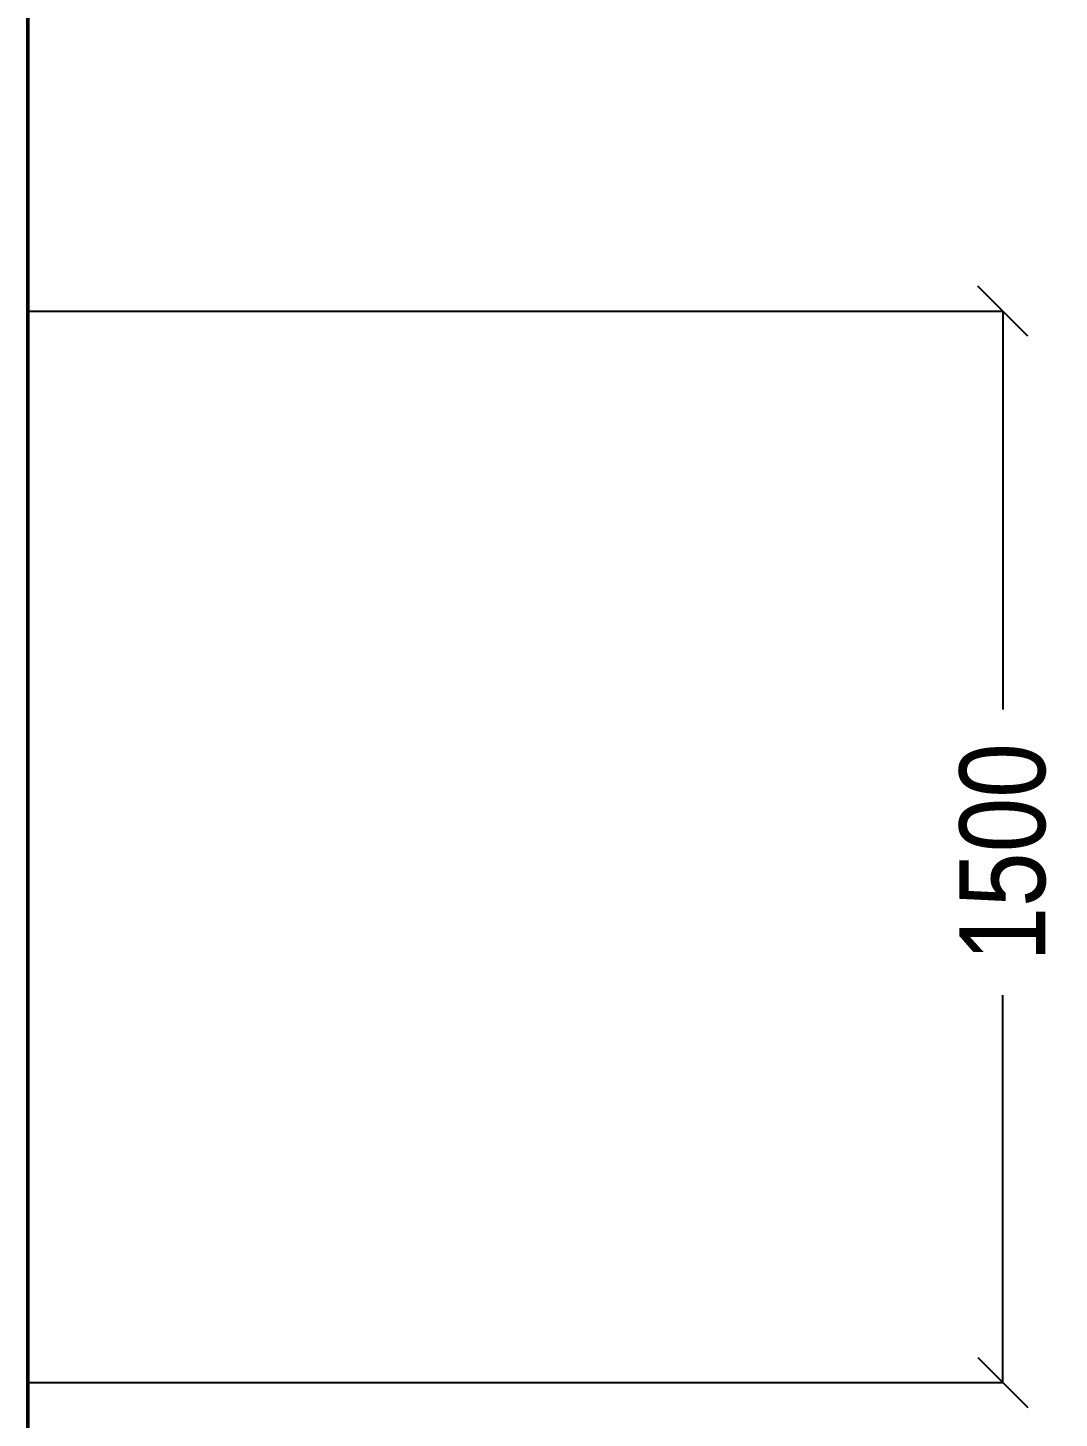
# Model space of a CAD drawing. Header units: millimetres. Extents: x 44692 to 659456, y -26273 to 14445.
# Drawn here: x 72966 to 74409, y -21196 to -19249 of the extents above; entities that cross this region are included whole.
import ezdxf

# ---------------------------------------------------------------- set-up
doc = ezdxf.new("R2010")
doc.units = ezdxf.units.MM
doc.header["$LTSCALE"] = 100
doc.layers.add('Cotas secundarias', color=41, linetype='Continuous')
doc.layers.add('Paredes', color=7, linetype='Continuous', lineweight=50)
doc.styles.add('OpenSansCondensed-Light', font='OpenSansCondensed-Light.ttf')
doc.dimstyles.new('Cotas Mateo', dxfattribs={"dimtxt": 120, "dimasz": 70, "dimexe": 0.375, "dimexo": 0.125, "dimgap": 0.1, "dimtad": 1, "dimdec": 0, "dimzin": 12, "dimdsep": 46, "dimtxsty": 'OpenSansCondensed-Light', "dimblk": 'OBLIQUE', "dimcen": 2.5, "dimazin": 3, "dimtfac": 0.5, "dimtdec": 0, "dimtmove": 2, "dimatfit": 3, "dimarcsym": 0})

# ---------------------------------------------------------------- blocks, each defined once
blk = doc.blocks.new('_OBLIQUE')
at = {"color": 0, "linetype": 'ByBlock'}
blk.add_line((-0.5, -0.5), (0.5, 0.5), dxfattribs=at)
blk = doc.blocks.new('*D57')
at = {"layer": 'Cotas secundarias', "color": 0, "lineweight": -2, "transparency": 16777216}
for p, q in [((72965.6, -19646.4), (74330.6, -19646.4)), ((74330.2, -19646.4), (74330.2, -20203.9)), ((74330.2, -21146.4), (74330.2, -20604.1)), ((72965.6, -21146.4), (74330.6, -21146.4))]:
    blk.add_line(p, q, dxfattribs=at)
at = {"layer": 'Defpoints', "color": 0, "transparency": 16777216}
for p in [(72965.5, -19646.4), (74330.2, -19646.4), (72965.5, -21146.4)]:
    blk.add_point(p, dxfattribs=at)
at = {"layer": 'Cotas secundarias', "color": 0, "lineweight": -2, "transparency": 16777216, "xscale": 70, "yscale": 70, "zscale": 70}
for p, rotation in [((74330.2, -19646.4), 90), ((74330.2, -21146.4), 270)]:
    blk.add_blockref('_OBLIQUE', p, dxfattribs=dict(at, rotation=rotation))
at = {"layer": 'Cotas secundarias', "color": 0, "transparency": 16777216, "insert": (74330.2, -20404), "char_height": 120, "attachment_point": 5, "rotation": 90, "style": 'OpenSansCondensed-Light'}
blk.add_mtext('1500', dxfattribs=at)

msp = doc.modelspace()

# ---------------------------------------------------------------- linework, layer by layer
at = {"layer": 'Paredes'}
msp.add_line((72965.508, -852.445), (72965.508, -23659.773), dxfattribs=at)

# ---------------------------------------------------------------- dimensions: what is measured, and where the dimension line sits
at = {"layer": 'Cotas secundarias'}
dim = msp.add_linear_dim(base=(74330.21, -19646.369), p1=(72965.508, -21146.369), p2=(72965.508, -19646.369), angle=90, dimstyle='Cotas Mateo', dxfattribs=at)
dim.commit()
dim.dimension.update_dxf_attribs({"geometry": '*D57', "text_midpoint": (74330.21, -20404.04), "dimtype": 160})

doc.saveas('drawing.dxf')
